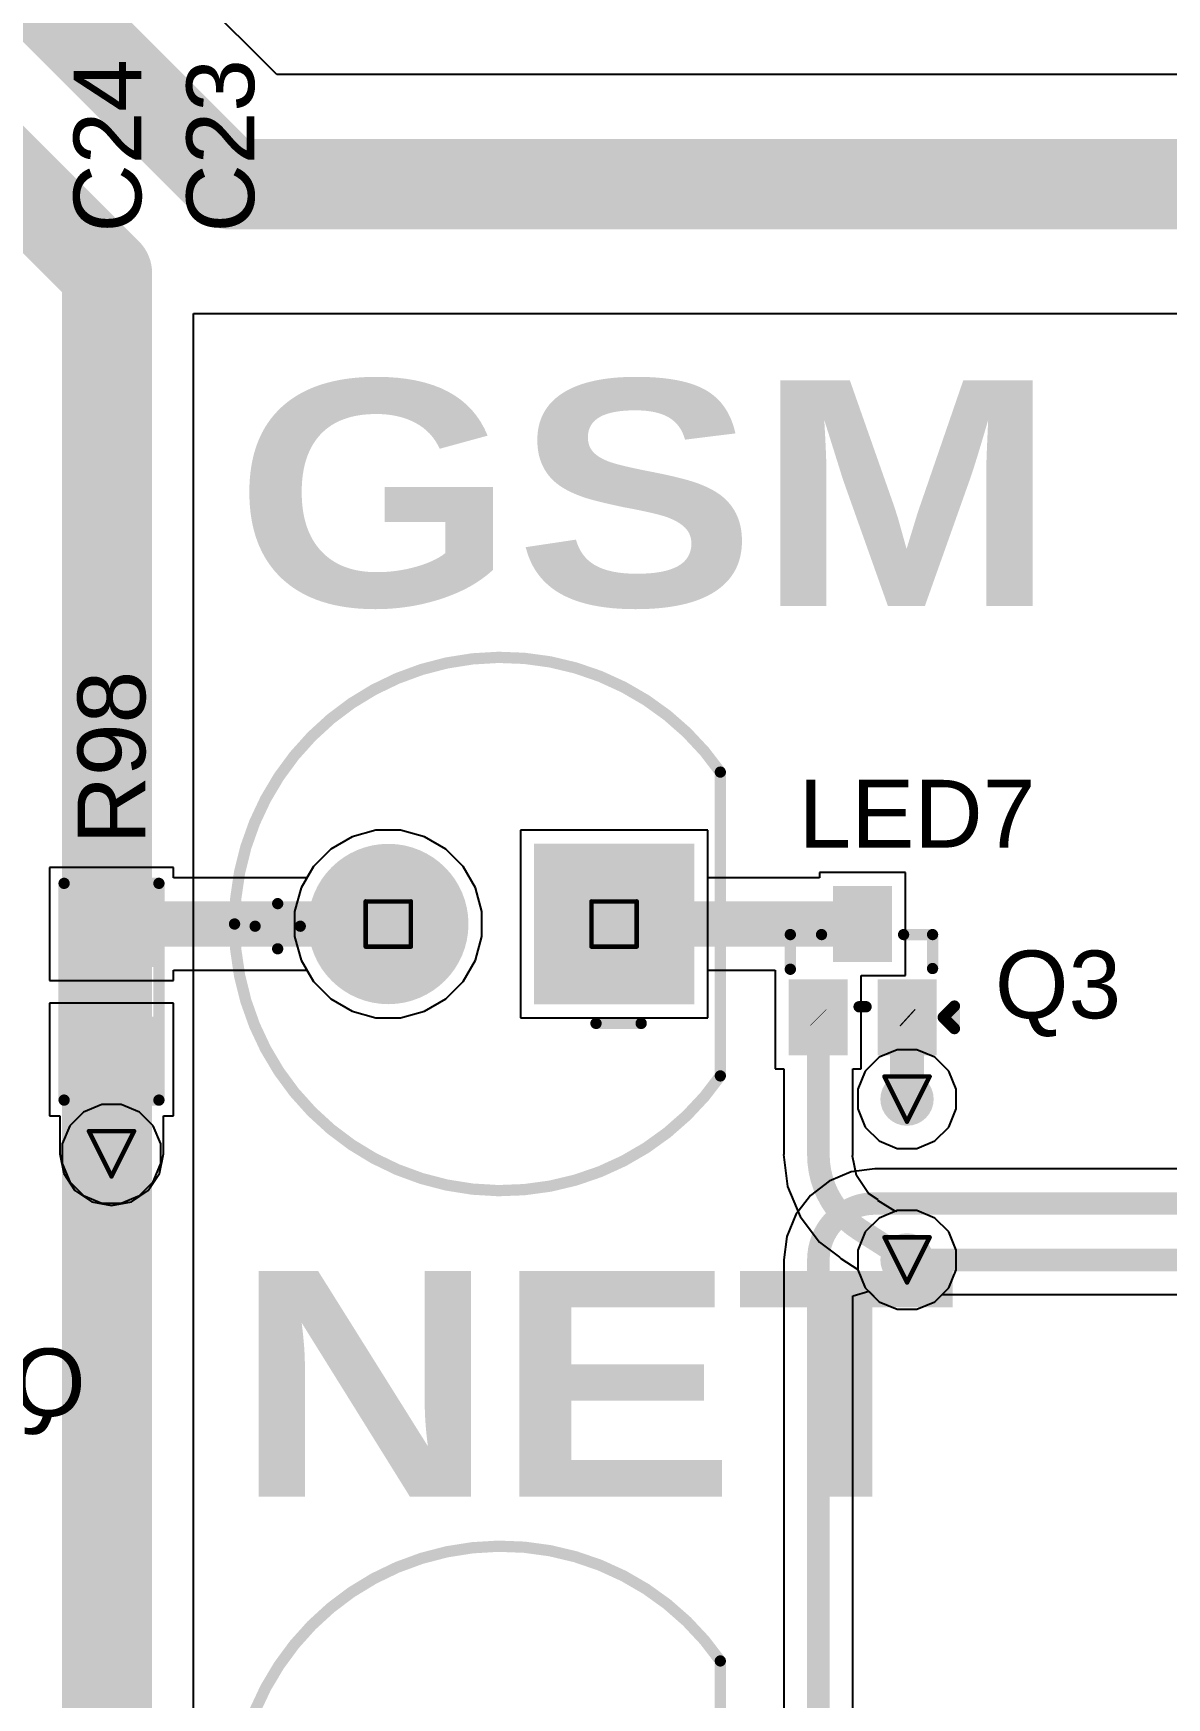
# Model space of a CAD drawing. Header units: inches. Extents: x 0 to 5359, y 0 to 5098.
# Drawn here: x 25.84 to 38.59, y 10.7 to 29.42 of the extents above; entities that cross this region are included whole.
import ezdxf

# ---------------------------------------------------------------- set-up
doc = ezdxf.new("R2010")
doc.units = ezdxf.units.IN
for name, color, linetype in [('Bottom Layer', 5, 'Continuous'), ('Bottom Overlay', 54, 'Continuous'), ('Bottom Solder', 6, 'Continuous'), ('Drill Drawing', 1, 'Continuous'), ('Layer 1', 16, 'Continuous'), ('Layer 2', 76, 'Continuous'), ('Multi-Layer', 9, 'Continuous'), ('Pad Holes', 156, 'Continuous'), ('Top Layer', 1, 'Continuous'), ('Top Overlay', 2, 'Continuous'), ('Top Paste', 8, 'Continuous'), ('Top Solder', 216, 'Continuous'), ('Via Holes', 16, 'Continuous')]:
    doc.layers.add(name, color=color, linetype=linetype)
doc.styles.add('Arial', font='', dxfattribs={"height": 0.2})
doc.styles.add('Arial Black_Bold', font='', dxfattribs={"height": 0.2})
doc.styles.get('Arial').set_extended_font_data('Arial')
doc.styles.get('Arial Black_Bold').set_extended_font_data('Arial Black', bold=True)

# ---------------------------------------------------------------- blocks, each defined once
blk = doc.blocks.new('R___0603_38')
at = {"layer": 'Top Layer'}
for points in [[(-0.381, 0.4445), (-0.381, -0.4445), (-1.143, -0.4445), (-1.143, 0.4445)], [(1.143, 0.4445), (1.143, -0.4445), (0.381, -0.4445), (0.381, 0.4445)]]:
    blk.add_hatch(color=1, dxfattribs=at).paths.add_polyline_path(points)
at = {"layer": 'Top Paste'}
for points in [[(-0.381, 0.4445), (-0.381, -0.4445), (-1.143, -0.4445), (-1.143, 0.4445)], [(1.143, 0.4445), (1.143, -0.4445), (0.381, -0.4445), (0.381, 0.4445)]]:
    blk.add_hatch(color=8, dxfattribs=at).paths.add_polyline_path(points)
at = {"layer": 'Top Solder'}
for points in [[(-0.2794, 0.5461), (-0.2794, -0.5461), (-1.2446, -0.5461), (-1.2446, 0.5461)], [(1.2446, 0.5461), (1.2446, -0.5461), (0.2794, -0.5461), (0.2794, 0.5461)]]:
    blk.add_hatch(color=216, dxfattribs=at).paths.add_polyline_path(points)
at = {"layer": 'Top Overlay'}
for points in [[(1.2192, 0.5334, 0.127, 0.127, 0), (-1.2192, 0.5334, 0.127, 0.127, 0)], [(-1.2192, -0.5334, 0.127, 0.127, 0), (-1.2192, 0.5334, 0.127, 0.127, 0)], [(1.2192, -0.5334, 0.127, 0.127, 0), (1.2192, 0.5334, 0.127, 0.127, 0)], [(1.2192, -0.5334, 0.127, 0.127, 0), (-1.2192, -0.5334, 0.127, 0.127, 0)]]:
    blk.add_lwpolyline(points, format="xyseb", dxfattribs=at)
for points in [[(-1.25095, 0.5334, 0.0635, 0.0635, 1), (-1.18745, 0.5334, 0.0635, 0.0635, 1)], [(-1.25095, 0.5334, 0.0635, 0.0635, 1), (-1.18745, 0.5334, 0.0635, 0.0635, 1)], [(1.18745, 0.5334, 0.0635, 0.0635, 1), (1.25095, 0.5334, 0.0635, 0.0635, 1)], [(1.18745, 0.5334, 0.0635, 0.0635, 1), (1.25095, 0.5334, 0.0635, 0.0635, 1)], [(-1.25095, -0.5334, 0.0635, 0.0635, 1), (-1.18745, -0.5334, 0.0635, 0.0635, 1)], [(-1.25095, -0.5334, 0.0635, 0.0635, 1), (-1.18745, -0.5334, 0.0635, 0.0635, 1)], [(1.18745, -0.5334, 0.0635, 0.0635, 1), (1.25095, -0.5334, 0.0635, 0.0635, 1)], [(1.18745, -0.5334, 0.0635, 0.0635, 1), (1.25095, -0.5334, 0.0635, 0.0635, 1)]]:
    blk.add_lwpolyline(points, format="xyseb", close=True, dxfattribs=at)
blk = doc.blocks.new('SOT_416_203')
at = {"layer": 'Top Layer'}
for points in [[(-0.23, 0.85), (0.23, 0.85), (0.23, 0.2), (-0.23, 0.2)], [(-0.73, -0.2), (-0.27, -0.2), (-0.27, -0.85), (-0.73, -0.85)], [(0.27, -0.2), (0.73, -0.2), (0.73, -0.85), (0.27, -0.85)]]:
    blk.add_hatch(color=1, dxfattribs=at).paths.add_polyline_path(points)
at = {"layer": 'Top Paste'}
for points in [[(-0.23, 0.85), (0.23, 0.85), (0.23, 0.2), (-0.23, 0.2)], [(-0.73, -0.2), (-0.27, -0.2), (-0.27, -0.85), (-0.73, -0.85)], [(0.27, -0.2), (0.73, -0.2), (0.73, -0.85), (0.27, -0.85)]]:
    blk.add_hatch(color=8, dxfattribs=at).paths.add_polyline_path(points)
at = {"layer": 'Top Solder'}
for points in [[(-0.332, 0.952), (0.332, 0.952), (0.332, 0.098), (-0.332, 0.098)], [(-0.832, -0.098), (-0.169, -0.098), (-0.169, -0.952), (-0.832, -0.952)], [(0.169, -0.098), (0.832, -0.098), (0.832, -0.952), (0.169, -0.952)]]:
    blk.add_hatch(color=216, dxfattribs=at).paths.add_polyline_path(points)
at = {"layer": 'Top Overlay'}
for points in [[(-0.813, 0.406, 0.127, 0.127, 0), (-0.461, 0.406, 0.127, 0.127, 0)], [(-0.813, 0.016, 0.127, 0.127, 0), (-0.813, 0.406, 0.127, 0.127, 0)], [(0.461, 0.406, 0.127, 0.127, 0), (0.787, 0.406, 0.127, 0.127, 0)], [(0.787, 0.024, 0.127, 0.127, 0), (0.787, 0.406, 0.127, 0.127, 0)], [(-0.039, -0.406, 0.127, 0.127, 0), (0.039, -0.406, 0.127, 0.127, 0)], [(0.907, -0.525, 0.127, 0.127, 0), (1.034, -0.398, 0.127, 0.127, 0)], [(1.034, -0.652, 0.127, 0.127, 0), (1.034, -0.398, 0.127, 0.127, 0)], [(0.907, -0.525, 0.127, 0.127, 0), (1.034, -0.652, 0.127, 0.127, 0)]]:
    blk.add_lwpolyline(points, format="xyseb", dxfattribs=at)
for points in [[(-0.845, 0.406, 0.0635, 0.0635, 1), (-0.781, 0.406, 0.0635, 0.0635, 1)], [(-0.845, 0.406, 0.0635, 0.0635, 1), (-0.781, 0.406, 0.0635, 0.0635, 1)], [(-0.493, 0.406, 0.0635, 0.0635, 1), (-0.43, 0.406, 0.0635, 0.0635, 1)], [(0.43, 0.406, 0.0635, 0.0635, 1), (0.493, 0.406, 0.0635, 0.0635, 1)], [(0.756, 0.406, 0.0635, 0.0635, 1), (0.819, 0.406, 0.0635, 0.0635, 1)], [(0.756, 0.406, 0.0635, 0.0635, 1), (0.819, 0.406, 0.0635, 0.0635, 1)], [(-0.845, 0.016, 0.0635, 0.0635, 1), (-0.781, 0.016, 0.0635, 0.0635, 1)], [(0.756, 0.024, 0.0635, 0.0635, 1), (0.819, 0.024, 0.0635, 0.0635, 1)], [(-0.071, -0.406, 0.0635, 0.0635, 1), (-0.007, -0.406, 0.0635, 0.0635, 1)], [(0.007, -0.406, 0.0635, 0.0635, 1), (0.071, -0.406, 0.0635, 0.0635, 1)], [(1.002, -0.398, 0.0635, 0.0635, 1), (1.065, -0.398, 0.0635, 0.0635, 1)], [(1.002, -0.398, 0.0635, 0.0635, 1), (1.065, -0.398, 0.0635, 0.0635, 1)], [(0.875, -0.525, 0.0635, 0.0635, 1), (0.938, -0.525, 0.0635, 0.0635, 1)], [(0.875, -0.525, 0.0635, 0.0635, 1), (0.938, -0.525, 0.0635, 0.0635, 1)], [(1.002, -0.652, 0.0635, 0.0635, 1), (1.065, -0.652, 0.0635, 0.0635, 1)], [(1.002, -0.652, 0.0635, 0.0635, 1), (1.065, -0.652, 0.0635, 0.0635, 1)]]:
    blk.add_lwpolyline(points, format="xyseb", close=True, dxfattribs=at)
blk = doc.blocks.new('TH_LED_5___Y______210')
at = {"layer": 'Bottom Layer'}
blk.add_hatch(color=5, dxfattribs=at).paths.add_polyline_path([(-2.07, 0.8), (-0.47, 0.8), (-0.47, -0.8), (-2.07, -0.8)])
h = blk.add_hatch(color=5, dxfattribs=at)
edge = h.paths.add_edge_path()
edge.add_arc((1.27, 0), 0.8, 0, 360)
at = {"layer": 'Bottom Solder'}
blk.add_hatch(color=6, dxfattribs=at).paths.add_polyline_path([(-2.172, 0.902), (-0.368, 0.902), (-0.368, -0.902), (-2.172, -0.902)])
h = blk.add_hatch(color=6, dxfattribs=at)
edge = h.paths.add_edge_path()
edge.add_arc((1.27, 0), 0.902, 0, 360)
at = {"layer": 'Layer 1'}
blk.add_hatch(color=16, dxfattribs=at).paths.add_polyline_path([(-2.07, 0.8), (-0.47, 0.8), (-0.47, -0.8), (-2.07, -0.8)])
h = blk.add_hatch(color=16, dxfattribs=at)
edge = h.paths.add_edge_path()
edge.add_arc((1.27, 0), 0.8, 0, 360)
at = {"layer": 'Layer 2'}
blk.add_hatch(color=76, dxfattribs=at).paths.add_polyline_path([(-2.07, 0.8), (-0.47, 0.8), (-0.47, -0.8), (-2.07, -0.8)])
h = blk.add_hatch(color=76, dxfattribs=at)
edge = h.paths.add_edge_path()
edge.add_arc((1.27, 0), 0.8, 0, 360)
at = {"layer": 'Multi-Layer'}
blk.add_hatch(color=9, dxfattribs=at).paths.add_polyline_path([(-2.07, 0.8), (-0.47, 0.8), (-0.47, -0.8), (-2.07, -0.8)])
h = blk.add_hatch(color=9, dxfattribs=at)
edge = h.paths.add_edge_path()
edge.add_arc((1.27, 0), 0.8, 0, 360)
at = {"layer": 'Pad Holes'}
h = blk.add_hatch(color=7, dxfattribs=at)
edge = h.paths.add_edge_path()
edge.add_arc((-1.27, 0), 0.45, 0, 360)
h = blk.add_hatch(color=7, dxfattribs=at)
edge = h.paths.add_edge_path()
edge.add_arc((1.27, 0), 0.45, 0, 360)
at = {"layer": 'Top Layer'}
blk.add_hatch(color=1, dxfattribs=at).paths.add_polyline_path([(-2.07, 0.8), (-0.47, 0.8), (-0.47, -0.8), (-2.07, -0.8)])
h = blk.add_hatch(color=1, dxfattribs=at)
edge = h.paths.add_edge_path()
edge.add_arc((1.27, 0), 0.8, 0, 360)
at = {"layer": 'Top Solder'}
blk.add_hatch(color=216, dxfattribs=at).paths.add_polyline_path([(-2.172, 0.902), (-0.368, 0.902), (-0.368, -0.902), (-2.172, -0.902)])
h = blk.add_hatch(color=216, dxfattribs=at)
edge = h.paths.add_edge_path()
edge.add_arc((1.27, 0), 0.902, 0, 360)
at = {"layer": 'Top Overlay'}
for points in [[(-2.466, 1.709, 0.127, 0.127, -0.73505), (3, 0, 0.127, 0.127, 0)], [(-2.466, 1.709, 0.127, 0.127, 0), (-2.466, -1.709, 0.127, 0.127, 0)], [(-1.067, 1.118, 0.127, 0.127, 0), (-1.575, 1.118, 0.127, 0.127, 0)], [(2.515, 0.279, 0.127, 0.127, 0), (2.515, -0.229, 0.127, 0.127, 0)], [(3, 0, 0.127, 0.127, -0.73505), (-2.466, -1.709, 0.127, 0.127, 0)], [(2.769, 0.025, 0.127, 0.127, 0), (2.261, 0.025, 0.127, 0.127, 0)]]:
    blk.add_lwpolyline(points, format="xyseb", dxfattribs=at)
for points in [[(-2.497, 1.709, 0.0635, 0.0635, 1), (-2.434, 1.709, 0.0635, 0.0635, 1)], [(-2.497, 1.709, 0.0635, 0.0635, 1), (-2.434, 1.709, 0.0635, 0.0635, 1)], [(-1.607, 1.118, 0.0635, 0.0635, 1), (-1.543, 1.118, 0.0635, 0.0635, 1)], [(-1.099, 1.118, 0.0635, 0.0635, 1), (-1.035, 1.118, 0.0635, 0.0635, 1)], [(2.483, 0.279, 0.0635, 0.0635, 1), (2.546, 0.279, 0.0635, 0.0635, 1)], [(2.229, 0.025, 0.0635, 0.0635, 1), (2.292, 0.025, 0.0635, 0.0635, 1)], [(2.737, 0.025, 0.0635, 0.0635, 1), (2.8, 0.025, 0.0635, 0.0635, 1)], [(2.968, 0, 0.0635, 0.0635, 1), (3.032, 0, 0.0635, 0.0635, 1)], [(2.968, 0, 0.0635, 0.0635, 1), (3.032, 0, 0.0635, 0.0635, 1)], [(2.483, -0.229, 0.0635, 0.0635, 1), (2.546, -0.229, 0.0635, 0.0635, 1)], [(-2.497, -1.709, 0.0635, 0.0635, 1), (-2.434, -1.709, 0.0635, 0.0635, 1)], [(-2.497, -1.709, 0.0635, 0.0635, 1), (-2.434, -1.709, 0.0635, 0.0635, 1)]]:
    blk.add_lwpolyline(points, format="xyseb", close=True, dxfattribs=at)
blk = doc.blocks.new('TH_LED_5___G_____211')
at = {"layer": 'Bottom Layer'}
blk.add_hatch(color=5, dxfattribs=at).paths.add_polyline_path([(-2.07, 0.8), (-0.47, 0.8), (-0.47, -0.8), (-2.07, -0.8)])
h = blk.add_hatch(color=5, dxfattribs=at)
edge = h.paths.add_edge_path()
edge.add_arc((1.27, 0), 0.8, 0, 360)
at = {"layer": 'Bottom Solder'}
blk.add_hatch(color=6, dxfattribs=at).paths.add_polyline_path([(-2.172, 0.902), (-0.368, 0.902), (-0.368, -0.902), (-2.172, -0.902)])
h = blk.add_hatch(color=6, dxfattribs=at)
edge = h.paths.add_edge_path()
edge.add_arc((1.27, 0), 0.902, 0, 360)
at = {"layer": 'Layer 1'}
blk.add_hatch(color=16, dxfattribs=at).paths.add_polyline_path([(-2.07, 0.8), (-0.47, 0.8), (-0.47, -0.8), (-2.07, -0.8)])
h = blk.add_hatch(color=16, dxfattribs=at)
edge = h.paths.add_edge_path()
edge.add_arc((1.27, 0), 0.8, 0, 360)
at = {"layer": 'Layer 2'}
blk.add_hatch(color=76, dxfattribs=at).paths.add_polyline_path([(-2.07, 0.8), (-0.47, 0.8), (-0.47, -0.8), (-2.07, -0.8)])
h = blk.add_hatch(color=76, dxfattribs=at)
edge = h.paths.add_edge_path()
edge.add_arc((1.27, 0), 0.8, 0, 360)
at = {"layer": 'Multi-Layer'}
blk.add_hatch(color=9, dxfattribs=at).paths.add_polyline_path([(-2.07, 0.8), (-0.47, 0.8), (-0.47, -0.8), (-2.07, -0.8)])
h = blk.add_hatch(color=9, dxfattribs=at)
edge = h.paths.add_edge_path()
edge.add_arc((1.27, 0), 0.8, 0, 360)
at = {"layer": 'Pad Holes'}
h = blk.add_hatch(color=7, dxfattribs=at)
edge = h.paths.add_edge_path()
edge.add_arc((-1.27, 0), 0.45, 0, 360)
h = blk.add_hatch(color=7, dxfattribs=at)
edge = h.paths.add_edge_path()
edge.add_arc((1.27, 0), 0.45, 0, 360)
at = {"layer": 'Top Layer'}
blk.add_hatch(color=1, dxfattribs=at).paths.add_polyline_path([(-2.07, 0.8), (-0.47, 0.8), (-0.47, -0.8), (-2.07, -0.8)])
h = blk.add_hatch(color=1, dxfattribs=at)
edge = h.paths.add_edge_path()
edge.add_arc((1.27, 0), 0.8, 0, 360)
at = {"layer": 'Top Solder'}
blk.add_hatch(color=216, dxfattribs=at).paths.add_polyline_path([(-2.172, 0.902), (-0.368, 0.902), (-0.368, -0.902), (-2.172, -0.902)])
h = blk.add_hatch(color=216, dxfattribs=at)
edge = h.paths.add_edge_path()
edge.add_arc((1.27, 0), 0.902, 0, 360)
at = {"layer": 'Top Overlay'}
for points in [[(-2.466, 1.709, 0.127, 0.127, -0.73505), (3, 0, 0.127, 0.127, 0)], [(-2.466, 1.709, 0.127, 0.127, 0), (-2.466, -1.709, 0.127, 0.127, 0)], [(-1.067, 1.118, 0.127, 0.127, 0), (-1.575, 1.118, 0.127, 0.127, 0)], [(2.515, 0.279, 0.127, 0.127, 0), (2.515, -0.229, 0.127, 0.127, 0)], [(3, 0, 0.127, 0.127, -0.73505), (-2.466, -1.709, 0.127, 0.127, 0)], [(2.769, 0.025, 0.127, 0.127, 0), (2.261, 0.025, 0.127, 0.127, 0)]]:
    blk.add_lwpolyline(points, format="xyseb", dxfattribs=at)
for points in [[(-2.497, 1.709, 0.0635, 0.0635, 1), (-2.434, 1.709, 0.0635, 0.0635, 1)], [(-2.497, 1.709, 0.0635, 0.0635, 1), (-2.434, 1.709, 0.0635, 0.0635, 1)], [(-1.607, 1.118, 0.0635, 0.0635, 1), (-1.543, 1.118, 0.0635, 0.0635, 1)], [(-1.099, 1.118, 0.0635, 0.0635, 1), (-1.035, 1.118, 0.0635, 0.0635, 1)], [(2.483, 0.279, 0.0635, 0.0635, 1), (2.546, 0.279, 0.0635, 0.0635, 1)], [(2.229, 0.025, 0.0635, 0.0635, 1), (2.292, 0.025, 0.0635, 0.0635, 1)], [(2.737, 0.025, 0.0635, 0.0635, 1), (2.8, 0.025, 0.0635, 0.0635, 1)], [(2.968, 0, 0.0635, 0.0635, 1), (3.032, 0, 0.0635, 0.0635, 1)], [(2.968, 0, 0.0635, 0.0635, 1), (3.032, 0, 0.0635, 0.0635, 1)], [(2.483, -0.229, 0.0635, 0.0635, 1), (2.546, -0.229, 0.0635, 0.0635, 1)], [(-2.497, -1.709, 0.0635, 0.0635, 1), (-2.434, -1.709, 0.0635, 0.0635, 1)], [(-2.497, -1.709, 0.0635, 0.0635, 1), (-2.434, -1.709, 0.0635, 0.0635, 1)]]:
    blk.add_lwpolyline(points, format="xyseb", close=True, dxfattribs=at)

msp = doc.modelspace()

# ---------------------------------------------------------------- hatches: boundary and pattern name
at = {"layer": 'Bottom Layer'}
h = msp.add_hatch(color=5, dxfattribs=at)
edge = h.paths.add_edge_path()
edge.add_arc((35.666, 17.43), 0.3, 0, 360)
h = msp.add_hatch(color=5, dxfattribs=at)
edge = h.paths.add_edge_path()
edge.add_arc((26.716, 16.815), 0.3, 0, 360)
h = msp.add_hatch(color=5, dxfattribs=at)
edge = h.paths.add_edge_path()
edge.add_arc((35.666, 15.621), 0.3, 0, 360)
at = {"layer": 'Layer 1'}
h = msp.add_hatch(color=16, dxfattribs=at)
edge = h.paths.add_edge_path()
edge.add_arc((35.666, 17.43), 0.3, 0, 360)
h = msp.add_hatch(color=16, dxfattribs=at)
edge = h.paths.add_edge_path()
edge.add_arc((26.716, 16.815), 0.3, 0, 360)
h = msp.add_hatch(color=16, dxfattribs=at)
edge = h.paths.add_edge_path()
edge.add_arc((35.666, 15.621), 0.3, 0, 360)
at = {"layer": 'Layer 2'}
h = msp.add_hatch(color=76, dxfattribs=at)
edge = h.paths.add_edge_path()
edge.add_arc((35.666, 17.43), 0.3, 0, 360)
h = msp.add_hatch(color=76, dxfattribs=at)
edge = h.paths.add_edge_path()
edge.add_arc((26.716, 16.815), 0.3, 0, 360)
h = msp.add_hatch(color=76, dxfattribs=at)
edge = h.paths.add_edge_path()
edge.add_arc((35.666, 15.621), 0.3, 0, 360)
at = {"layer": 'Top Layer'}
h = msp.add_hatch(color=1, dxfattribs=at)
edge = h.paths.add_edge_path()
edge.add_arc((35.666, 17.43), 0.3, 0, 360)
h = msp.add_hatch(color=1, dxfattribs=at)
edge = h.paths.add_edge_path()
edge.add_arc((26.716, 16.815), 0.3, 0, 360)
h = msp.add_hatch(color=1, dxfattribs=at)
edge = h.paths.add_edge_path()
edge.add_arc((35.666, 15.621), 0.3, 0, 360)
at = {"layer": 'Via Holes'}
h = msp.add_hatch(color=7, dxfattribs=at)
edge = h.paths.add_edge_path()
edge.add_arc((35.666, 17.43), 0.15, 0, 360)
h = msp.add_hatch(color=7, dxfattribs=at)
edge = h.paths.add_edge_path()
edge.add_arc((26.716, 16.815), 0.15, 0, 360)
h = msp.add_hatch(color=7, dxfattribs=at)
edge = h.paths.add_edge_path()
edge.add_arc((35.666, 15.621), 0.15, 0, 360)

# ---------------------------------------------------------------- linework, layer by layer
at = {"layer": 'Bottom Layer'}
for p, q in [((29.691, 20.454), (29.423, 20.382)), ((29.969, 20.454), (29.691, 20.454)), ((30.237, 20.382), (29.969, 20.454)), ((33.424, 20.454), (31.316, 20.454)), ((31.316, 20.454), (31.316, 18.346)), ((33.424, 18.346), (33.424, 20.454)), ((29.183, 20.243), (28.987, 20.047)), ((29.423, 20.382), (29.183, 20.243)), ((30.477, 20.243), (30.237, 20.382)), ((30.673, 20.047), (30.477, 20.243)), ((28.987, 20.047), (28.848, 19.807)), ((30.812, 19.807), (30.673, 20.047)), ((28.848, 19.807), (28.776, 19.539)), ((30.884, 19.539), (30.812, 19.807)), ((28.776, 19.539), (28.776, 19.261)), ((30.884, 19.261), (30.884, 19.539)), ((28.776, 19.261), (28.848, 18.993)), ((30.812, 18.993), (30.884, 19.261)), ((28.848, 18.993), (28.987, 18.753)), ((30.673, 18.753), (30.812, 18.993)), ((28.987, 18.753), (29.183, 18.557)), ((30.477, 18.557), (30.673, 18.753)), ((29.183, 18.557), (29.423, 18.418)), ((30.237, 18.418), (30.477, 18.557)), ((29.423, 18.418), (29.691, 18.346)), ((29.969, 18.346), (30.237, 18.418)), ((29.691, 18.346), (29.969, 18.346)), ((31.316, 18.346), (33.424, 18.346)), ((26.402, 17.284), (26.246, 17.129)), ((26.606, 17.369), (26.402, 17.284)), ((26.826, 17.369), (26.606, 17.369)), ((27.03, 17.284), (26.826, 17.369)), ((27.186, 17.129), (27.03, 17.284)), ((26.246, 17.129), (26.162, 16.925)), ((27.27, 16.925), (27.186, 17.129)), ((26.162, 16.925), (26.162, 16.705)), ((27.27, 16.705), (27.27, 16.925)), ((26.162, 16.705), (26.246, 16.501)), ((27.186, 16.501), (27.27, 16.705)), ((26.246, 16.501), (26.402, 16.345)), ((27.03, 16.345), (27.186, 16.501)), ((34.791, 16.508), (34.579, 16.346)), ((35.038, 16.611), (34.791, 16.508)), ((35.304, 16.646), (35.038, 16.611)), ((35.304, 16.644), (35.304, 16.646)), ((41.783, 16.644), (35.304, 16.644)), ((26.402, 16.345), (26.606, 16.261)), ((26.826, 16.261), (27.03, 16.345)), ((34.579, 16.346), (34.416, 16.133)), ((26.606, 16.261), (26.826, 16.261)), ((34.416, 16.133), (34.314, 15.886)), ((34.314, 15.886), (34.279, 15.621)), ((34.279, 15.621), (34.28, 15.621)), ((34.28, 15.621), (34.28, 6.755)), ((35.057, 15.215), (35.059, 15.216)), ((35.057, 6.755), (35.057, 15.215)), ((35.059, 15.216), (35.235, 15.269)), ((35.235, 15.269), (35.353, 15.151)), ((35.98, 15.151), (36.061, 15.233)), ((36.061, 15.233), (41.983, 15.233)), ((35.353, 15.151), (35.556, 15.067)), ((35.556, 15.067), (35.777, 15.067)), ((35.777, 15.067), (35.98, 15.151))]:
    msp.add_line(p, q, dxfattribs=at)
for points in [[(34.669, 15.621, 0.254, 0.254, -0.414214), (35.304, 16.256, 0.254, 0.254, 0)], [(35.304, 16.256, 0.254, 0.254, 0), (41.783, 16.256, 0.254, 0.254, 0)], [(34.669, 6.36, 0.254, 0.254, 0), (34.669, 15.621, 0.254, 0.254, 0)], [(35.666, 15.621, 0.254, 0.254, 0), (41.983, 15.621, 0.254, 0.254, 0)]]:
    msp.add_lwpolyline(points, format="xyseb", dxfattribs=at)
for points in [[(35.24, 16.256, 0.127, 0.127, 1), (35.367, 16.256, 0.127, 0.127, 1)], [(35.24, 16.256, 0.127, 0.127, 1), (35.367, 16.256, 0.127, 0.127, 1)], [(34.605, 15.621, 0.127, 0.127, 1), (34.732, 15.621, 0.127, 0.127, 1)], [(34.605, 15.621, 0.127, 0.127, 1), (34.732, 15.621, 0.127, 0.127, 1)], [(35.603, 15.621, 0.127, 0.127, 1), (35.73, 15.621, 0.127, 0.127, 1)]]:
    msp.add_lwpolyline(points, format="xyseb", close=True, dxfattribs=at)
at = {"layer": 'Drill Drawing'}
for points in [[(29.576, 19.654, 0.0508, 0.0508, 0), (30.084, 19.654, 0.0508, 0.0508, 0)], [(29.576, 19.146, 0.0508, 0.0508, 0), (29.576, 19.654, 0.0508, 0.0508, 0)], [(30.084, 19.146, 0.0508, 0.0508, 0), (30.084, 19.654, 0.0508, 0.0508, 0)], [(32.116, 19.654, 0.0508, 0.0508, 0), (32.624, 19.654, 0.0508, 0.0508, 0)], [(32.116, 19.146, 0.0508, 0.0508, 0), (32.116, 19.654, 0.0508, 0.0508, 0)], [(32.624, 19.146, 0.0508, 0.0508, 0), (32.624, 19.654, 0.0508, 0.0508, 0)], [(29.576, 19.146, 0.0508, 0.0508, 0), (30.084, 19.146, 0.0508, 0.0508, 0)], [(32.116, 19.146, 0.0508, 0.0508, 0), (32.624, 19.146, 0.0508, 0.0508, 0)], [(35.412, 17.684, 0.0508, 0.0508, 0), (35.92, 17.684, 0.0508, 0.0508, 0)], [(35.412, 17.684, 0.0508, 0.0508, 0), (35.666, 17.176, 0.0508, 0.0508, 0)], [(35.666, 17.176, 0.0508, 0.0508, 0), (35.92, 17.684, 0.0508, 0.0508, 0)], [(26.462, 17.069, 0.0508, 0.0508, 0), (26.97, 17.069, 0.0508, 0.0508, 0)], [(26.462, 17.069, 0.0508, 0.0508, 0), (26.716, 16.561, 0.0508, 0.0508, 0)], [(26.716, 16.561, 0.0508, 0.0508, 0), (26.97, 17.069, 0.0508, 0.0508, 0)], [(35.412, 15.875, 0.0508, 0.0508, 0), (35.92, 15.875, 0.0508, 0.0508, 0)], [(35.412, 15.875, 0.0508, 0.0508, 0), (35.666, 15.367, 0.0508, 0.0508, 0)], [(35.666, 15.367, 0.0508, 0.0508, 0), (35.92, 15.875, 0.0508, 0.0508, 0)]]:
    msp.add_lwpolyline(points, format="xyseb", dxfattribs=at)
for points in [[(29.563, 19.654, 0.0254, 0.0254, 1), (29.589, 19.654, 0.0254, 0.0254, 1)], [(29.563, 19.654, 0.0254, 0.0254, 1), (29.589, 19.654, 0.0254, 0.0254, 1)], [(30.071, 19.654, 0.0254, 0.0254, 1), (30.097, 19.654, 0.0254, 0.0254, 1)], [(30.071, 19.654, 0.0254, 0.0254, 1), (30.097, 19.654, 0.0254, 0.0254, 1)], [(32.103, 19.654, 0.0254, 0.0254, 1), (32.129, 19.654, 0.0254, 0.0254, 1)], [(32.103, 19.654, 0.0254, 0.0254, 1), (32.129, 19.654, 0.0254, 0.0254, 1)], [(32.611, 19.654, 0.0254, 0.0254, 1), (32.637, 19.654, 0.0254, 0.0254, 1)], [(32.611, 19.654, 0.0254, 0.0254, 1), (32.637, 19.654, 0.0254, 0.0254, 1)], [(29.563, 19.146, 0.0254, 0.0254, 1), (29.589, 19.146, 0.0254, 0.0254, 1)], [(29.563, 19.146, 0.0254, 0.0254, 1), (29.589, 19.146, 0.0254, 0.0254, 1)], [(30.071, 19.146, 0.0254, 0.0254, 1), (30.097, 19.146, 0.0254, 0.0254, 1)], [(30.071, 19.146, 0.0254, 0.0254, 1), (30.097, 19.146, 0.0254, 0.0254, 1)], [(32.103, 19.146, 0.0254, 0.0254, 1), (32.129, 19.146, 0.0254, 0.0254, 1)], [(32.103, 19.146, 0.0254, 0.0254, 1), (32.129, 19.146, 0.0254, 0.0254, 1)], [(32.611, 19.146, 0.0254, 0.0254, 1), (32.637, 19.146, 0.0254, 0.0254, 1)], [(32.611, 19.146, 0.0254, 0.0254, 1), (32.637, 19.146, 0.0254, 0.0254, 1)], [(35.4, 17.684, 0.0254, 0.0254, 1), (35.425, 17.684, 0.0254, 0.0254, 1)], [(35.4, 17.684, 0.0254, 0.0254, 1), (35.425, 17.684, 0.0254, 0.0254, 1)], [(35.908, 17.684, 0.0254, 0.0254, 1), (35.933, 17.684, 0.0254, 0.0254, 1)], [(35.908, 17.684, 0.0254, 0.0254, 1), (35.933, 17.684, 0.0254, 0.0254, 1)], [(26.449, 17.069, 0.0254, 0.0254, 1), (26.475, 17.069, 0.0254, 0.0254, 1)], [(26.449, 17.069, 0.0254, 0.0254, 1), (26.475, 17.069, 0.0254, 0.0254, 1)], [(26.957, 17.069, 0.0254, 0.0254, 1), (26.983, 17.069, 0.0254, 0.0254, 1)], [(26.957, 17.069, 0.0254, 0.0254, 1), (26.983, 17.069, 0.0254, 0.0254, 1)], [(35.654, 17.176, 0.0254, 0.0254, 1), (35.679, 17.176, 0.0254, 0.0254, 1)], [(35.654, 17.176, 0.0254, 0.0254, 1), (35.679, 17.176, 0.0254, 0.0254, 1)], [(26.703, 16.561, 0.0254, 0.0254, 1), (26.729, 16.561, 0.0254, 0.0254, 1)], [(26.703, 16.561, 0.0254, 0.0254, 1), (26.729, 16.561, 0.0254, 0.0254, 1)], [(35.4, 15.875, 0.0254, 0.0254, 1), (35.425, 15.875, 0.0254, 0.0254, 1)], [(35.4, 15.875, 0.0254, 0.0254, 1), (35.425, 15.875, 0.0254, 0.0254, 1)], [(35.908, 15.875, 0.0254, 0.0254, 1), (35.933, 15.875, 0.0254, 0.0254, 1)], [(35.908, 15.875, 0.0254, 0.0254, 1), (35.933, 15.875, 0.0254, 0.0254, 1)], [(35.654, 15.367, 0.0254, 0.0254, 1), (35.679, 15.367, 0.0254, 0.0254, 1)], [(35.654, 15.367, 0.0254, 0.0254, 1), (35.679, 15.367, 0.0254, 0.0254, 1)]]:
    msp.add_lwpolyline(points, format="xyseb", close=True, dxfattribs=at)
at = {"layer": 'Layer 1'}
for p, q in [((29.691, 20.454), (29.423, 20.382)), ((29.969, 20.454), (29.691, 20.454)), ((30.237, 20.382), (29.969, 20.454)), ((33.424, 20.454), (31.316, 20.454)), ((31.316, 20.454), (31.316, 18.346)), ((33.424, 18.346), (33.424, 20.454)), ((29.183, 20.243), (28.987, 20.047)), ((29.423, 20.382), (29.183, 20.243)), ((30.477, 20.243), (30.237, 20.382)), ((30.673, 20.047), (30.477, 20.243)), ((28.987, 20.047), (28.848, 19.807)), ((30.812, 19.807), (30.673, 20.047)), ((28.848, 19.807), (28.776, 19.539)), ((30.884, 19.539), (30.812, 19.807)), ((28.776, 19.539), (28.776, 19.261)), ((30.884, 19.261), (30.884, 19.539)), ((28.776, 19.261), (28.848, 18.993)), ((30.812, 18.993), (30.884, 19.261)), ((28.848, 18.993), (28.987, 18.753)), ((30.673, 18.753), (30.812, 18.993)), ((28.987, 18.753), (29.183, 18.557)), ((30.477, 18.557), (30.673, 18.753)), ((29.183, 18.557), (29.423, 18.418)), ((30.237, 18.418), (30.477, 18.557)), ((29.423, 18.418), (29.691, 18.346)), ((29.969, 18.346), (30.237, 18.418)), ((29.691, 18.346), (29.969, 18.346)), ((31.316, 18.346), (33.424, 18.346)), ((26.402, 17.284), (26.246, 17.129)), ((26.606, 17.369), (26.402, 17.284)), ((26.826, 17.369), (26.606, 17.369)), ((27.03, 17.284), (26.826, 17.369)), ((27.186, 17.129), (27.03, 17.284)), ((26.246, 17.129), (26.162, 16.925)), ((27.27, 16.925), (27.186, 17.129)), ((26.162, 16.925), (26.162, 16.705)), ((27.27, 16.705), (27.27, 16.925)), ((26.162, 16.705), (26.246, 16.501)), ((27.186, 16.501), (27.27, 16.705)), ((26.246, 16.501), (26.402, 16.345)), ((27.03, 16.345), (27.186, 16.501)), ((26.402, 16.345), (26.606, 16.261)), ((26.826, 16.261), (27.03, 16.345)), ((26.606, 16.261), (26.826, 16.261)), ((35.556, 16.175), (35.353, 16.091)), ((35.777, 16.175), (35.556, 16.175)), ((35.98, 16.091), (35.777, 16.175)), ((35.197, 15.935), (35.112, 15.731)), ((35.353, 16.091), (35.197, 15.935)), ((36.136, 15.935), (35.98, 16.091)), ((36.22, 15.731), (36.136, 15.935)), ((35.112, 15.731), (35.112, 15.511)), ((36.22, 15.511), (36.22, 15.731)), ((35.112, 15.511), (35.197, 15.307)), ((36.136, 15.307), (36.22, 15.511)), ((35.197, 15.307), (35.353, 15.151)), ((35.98, 15.151), (36.136, 15.307)), ((35.353, 15.151), (35.556, 15.067)), ((35.556, 15.067), (35.777, 15.067)), ((35.777, 15.067), (35.98, 15.151))]:
    msp.add_line(p, q, dxfattribs=at)
at = {"layer": 'Layer 2'}
for p, q in [((28.575, 28.956), (22.633, 34.898)), ((44.044, 28.956), (28.575, 28.956)), ((27.639, 6.58), (27.639, 26.27)), ((27.639, 26.27), (88.628, 26.27)), ((29.691, 20.454), (29.423, 20.382)), ((29.969, 20.454), (29.691, 20.454)), ((30.237, 20.382), (29.969, 20.454)), ((33.424, 20.454), (31.316, 20.454)), ((31.316, 20.454), (31.316, 18.346)), ((33.424, 18.346), (33.424, 20.454)), ((29.183, 20.243), (28.987, 20.047)), ((29.423, 20.382), (29.183, 20.243)), ((30.477, 20.243), (30.237, 20.382)), ((30.673, 20.047), (30.477, 20.243)), ((28.987, 20.047), (28.848, 19.807)), ((30.812, 19.807), (30.673, 20.047)), ((28.848, 19.807), (28.776, 19.539)), ((30.884, 19.539), (30.812, 19.807)), ((28.776, 19.539), (28.776, 19.261)), ((30.884, 19.261), (30.884, 19.539)), ((28.776, 19.261), (28.848, 18.993)), ((30.812, 18.993), (30.884, 19.261)), ((28.848, 18.993), (28.987, 18.753)), ((30.673, 18.753), (30.812, 18.993)), ((28.987, 18.753), (29.183, 18.557)), ((30.477, 18.557), (30.673, 18.753)), ((29.183, 18.557), (29.423, 18.418)), ((30.237, 18.418), (30.477, 18.557)), ((29.423, 18.418), (29.691, 18.346)), ((29.969, 18.346), (30.237, 18.418)), ((29.691, 18.346), (29.969, 18.346)), ((31.316, 18.346), (33.424, 18.346)), ((35.556, 17.984), (35.353, 17.9)), ((35.777, 17.984), (35.556, 17.984)), ((35.98, 17.9), (35.777, 17.984)), ((35.353, 17.9), (35.197, 17.744)), ((36.136, 17.744), (35.98, 17.9)), ((35.197, 17.744), (35.112, 17.54)), ((36.22, 17.54), (36.136, 17.744)), ((35.112, 17.54), (35.112, 17.32)), ((36.22, 17.32), (36.22, 17.54)), ((35.112, 17.32), (35.197, 17.116)), ((36.136, 17.116), (36.22, 17.32)), ((35.197, 17.116), (35.353, 16.96)), ((35.98, 16.96), (36.136, 17.116)), ((35.353, 16.96), (35.556, 16.876)), ((35.556, 16.876), (35.777, 16.876)), ((35.777, 16.876), (35.98, 16.96)), ((35.556, 16.175), (35.353, 16.091)), ((35.777, 16.175), (35.556, 16.175)), ((35.98, 16.091), (35.777, 16.175)), ((35.197, 15.935), (35.112, 15.731)), ((35.353, 16.091), (35.197, 15.935)), ((36.136, 15.935), (35.98, 16.091)), ((36.22, 15.731), (36.136, 15.935)), ((35.112, 15.731), (35.112, 15.511)), ((36.22, 15.511), (36.22, 15.731)), ((35.112, 15.511), (35.197, 15.307)), ((36.136, 15.307), (36.22, 15.511)), ((35.197, 15.307), (35.353, 15.151)), ((35.98, 15.151), (36.136, 15.307)), ((35.353, 15.151), (35.556, 15.067)), ((35.556, 15.067), (35.777, 15.067)), ((35.777, 15.067), (35.98, 15.151))]:
    msp.add_line(p, q, dxfattribs=at)
for points in [[(21.458, 34.306, 1.016, 1.016, 0), (28.041, 27.723, 1.016, 1.016, 0)], [(19.6, 33.786, 1.016, 1.016, 0), (26.665, 26.721, 1.016, 1.016, 0)], [(28.041, 27.723, 1.016, 1.016, 0), (41.529, 27.723, 1.016, 1.016, 0)], [(26.665, 16.815, 1.016, 1.016, 0), (26.665, 26.721, 1.016, 1.016, 0)], [(26.665, 6.815, 1.016, 1.016, 0), (26.665, 16.815, 1.016, 1.016, 0)]]:
    msp.add_lwpolyline(points, format="xyseb", dxfattribs=at)
for points in [[(27.787, 27.723, 0.508, 0.508, 1), (28.295, 27.723, 0.508, 0.508, 1)], [(27.787, 27.723, 0.508, 0.508, 1), (28.295, 27.723, 0.508, 0.508, 1)], [(26.411, 26.721, 0.508, 0.508, 1), (26.919, 26.721, 0.508, 0.508, 1)], [(26.411, 26.721, 0.508, 0.508, 1), (26.919, 26.721, 0.508, 0.508, 1)], [(26.411, 16.815, 0.508, 0.508, 1), (26.919, 16.815, 0.508, 0.508, 1)], [(26.411, 16.815, 0.508, 0.508, 1), (26.919, 16.815, 0.508, 0.508, 1)]]:
    msp.add_lwpolyline(points, format="xyseb", close=True, dxfattribs=at)
at = {"layer": 'Top Layer'}
for p, q in [((29.691, 20.454), (29.423, 20.382)), ((29.969, 20.454), (29.691, 20.454)), ((30.237, 20.382), (29.969, 20.454)), ((33.424, 20.454), (31.316, 20.454)), ((31.316, 20.454), (31.316, 18.346)), ((33.424, 19.918), (33.424, 20.454)), ((29.183, 20.243), (28.987, 20.047)), ((29.423, 20.382), (29.183, 20.243)), ((30.477, 20.243), (30.237, 20.382)), ((30.673, 20.047), (30.477, 20.243)), ((28.987, 20.047), (28.912, 19.918)), ((30.812, 19.807), (30.673, 20.047)), ((27.414, 20.035), (26.017, 20.035)), ((26.017, 20.035), (26.017, 18.765)), ((27.414, 19.918), (27.414, 20.035)), ((28.912, 19.918), (27.414, 19.918)), ((34.682, 19.918), (33.424, 19.918)), ((35.65, 19.979), (34.682, 19.979)), ((34.682, 19.979), (34.682, 19.918)), ((35.65, 18.821), (35.65, 19.979)), ((30.884, 19.539), (30.812, 19.807)), ((30.884, 19.261), (30.884, 19.539)), ((30.812, 18.993), (30.884, 19.261)), ((30.673, 18.753), (30.812, 18.993)), ((26.017, 18.765), (27.414, 18.765)), ((27.414, 18.765), (27.414, 18.882)), ((27.414, 18.882), (28.912, 18.882)), ((28.912, 18.882), (28.987, 18.753)), ((28.987, 18.753), (29.183, 18.557)), ((30.477, 18.557), (30.673, 18.753)), ((33.424, 18.346), (33.424, 18.882)), ((33.424, 18.882), (34.182, 18.882)), ((34.182, 18.882), (34.182, 17.771)), ((35.15, 17.771), (35.15, 18.821)), ((35.15, 18.821), (35.65, 18.821)), ((29.183, 18.557), (29.423, 18.418)), ((30.237, 18.418), (30.477, 18.557)), ((27.414, 18.511), (26.017, 18.511)), ((26.017, 18.511), (26.017, 17.241)), ((27.414, 17.241), (27.414, 18.511)), ((29.423, 18.418), (29.691, 18.346)), ((29.969, 18.346), (30.237, 18.418)), ((29.691, 18.346), (29.969, 18.346)), ((31.316, 18.346), (33.424, 18.346)), ((34.182, 17.771), (34.28, 17.771)), ((34.28, 17.771), (34.28, 16.805)), ((35.057, 16.805), (35.057, 17.771)), ((35.057, 17.771), (35.15, 17.771)), ((26.017, 17.241), (26.133, 17.241)), ((26.133, 17.241), (26.133, 16.815)), ((27.299, 16.815), (27.299, 17.241)), ((27.299, 17.241), (27.414, 17.241)), ((26.133, 16.815), (26.178, 16.592)), ((27.254, 16.592), (27.299, 16.815)), ((34.28, 16.805), (34.276, 16.805)), ((34.276, 16.805), (34.323, 16.445)), ((35.054, 16.788), (35.057, 16.805)), ((35.097, 16.569), (35.054, 16.788)), ((26.178, 16.592), (26.304, 16.403)), ((27.128, 16.403), (27.254, 16.592)), ((35.231, 16.369), (35.097, 16.569)), ((26.304, 16.403), (26.493, 16.276)), ((26.939, 16.276), (27.128, 16.403)), ((34.323, 16.445), (34.462, 16.11)), ((35.341, 16.296), (35.231, 16.369)), ((35.338, 16.291), (35.341, 16.296)), ((35.535, 16.166), (35.338, 16.291)), ((26.493, 16.276), (26.716, 16.232)), ((26.716, 16.232), (26.939, 16.276)), ((34.462, 16.11), (34.683, 15.822)), ((35.556, 16.175), (35.535, 16.166)), ((35.777, 16.175), (35.556, 16.175)), ((35.98, 16.091), (35.777, 16.175)), ((36.136, 15.935), (35.98, 16.091)), ((36.22, 15.731), (36.136, 15.935)), ((34.683, 15.822), (34.905, 15.651)), ((36.22, 15.511), (36.22, 15.731)), ((34.905, 15.651), (34.92, 15.637)), ((34.92, 15.637), (35.112, 15.514)), ((35.112, 15.514), (35.112, 15.511)), ((35.112, 15.511), (35.197, 15.307)), ((36.136, 15.307), (36.22, 15.511)), ((35.197, 15.307), (35.353, 15.151)), ((35.98, 15.151), (36.136, 15.307)), ((35.353, 15.151), (35.556, 15.067)), ((35.556, 15.067), (35.777, 15.067)), ((35.777, 15.067), (35.98, 15.151))]:
    msp.add_line(p, q, dxfattribs=at)
for points in [[(26.716, 19.4, 0.508, 0.508, 0), (29.83, 19.4, 0.508, 0.508, 0)], [(32.37, 19.4, 0.508, 0.508, 0), (35.115, 19.4, 0.508, 0.508, 0)], [(34.666, 18.35, 0.254, 0.254, 0), (34.669, 18.347, 0.254, 0.254, 0)], [(34.669, 16.805, 0.254, 0.254, 0), (34.669, 18.347, 0.254, 0.254, 0)], [(35.666, 18.329, 0.381, 0.381, 0), (35.677, 18.34, 0.381, 0.381, 0)], [(35.666, 17.43, 0.381, 0.381, 0), (35.666, 18.329, 0.381, 0.381, 0)], [(35.666, 18.35, 0.254, 0.254, 0), (35.677, 18.34, 0.254, 0.254, 0)], [(26.716, 16.815, 0.635, 0.635, 0), (26.716, 17.876, 0.635, 0.635, 0)], [(35.129, 15.964, 0.254, 0.254, -0.256002), (34.669, 16.805, 0.254, 0.254, 0)], [(35.129, 15.964, 0.254, 0.254, 0), (35.666, 15.621, 0.254, 0.254, 0)]]:
    msp.add_lwpolyline(points, format="xyseb", dxfattribs=at)
for points in [[(26.589, 19.4, 0.254, 0.254, 1), (26.843, 19.4, 0.254, 0.254, 1)], [(29.703, 19.4, 0.254, 0.254, 1), (29.957, 19.4, 0.254, 0.254, 1)], [(32.243, 19.4, 0.254, 0.254, 1), (32.497, 19.4, 0.254, 0.254, 1)], [(34.988, 19.4, 0.254, 0.254, 1), (35.242, 19.4, 0.254, 0.254, 1)], [(34.603, 18.35, 0.127, 0.127, 1), (34.73, 18.35, 0.127, 0.127, 1)], [(34.605, 18.347, 0.127, 0.127, 1), (34.732, 18.347, 0.127, 0.127, 1)], [(34.605, 18.347, 0.127, 0.127, 1), (34.732, 18.347, 0.127, 0.127, 1)], [(35.571, 18.329, 0.191, 0.191, 1), (35.762, 18.329, 0.191, 0.191, 1)], [(35.571, 18.329, 0.191, 0.191, 1), (35.762, 18.329, 0.191, 0.191, 1)], [(35.581, 18.34, 0.191, 0.191, 1), (35.772, 18.34, 0.191, 0.191, 1)], [(35.603, 18.35, 0.127, 0.127, 1), (35.73, 18.35, 0.127, 0.127, 1)], [(35.613, 18.34, 0.127, 0.127, 1), (35.74, 18.34, 0.127, 0.127, 1)], [(26.557, 17.876, 0.318, 0.318, 1), (26.875, 17.876, 0.318, 0.318, 1)], [(35.571, 17.43, 0.191, 0.191, 1), (35.762, 17.43, 0.191, 0.191, 1)], [(26.557, 16.815, 0.318, 0.318, 1), (26.875, 16.815, 0.318, 0.318, 1)], [(34.605, 16.805, 0.127, 0.127, 1), (34.732, 16.805, 0.127, 0.127, 1)], [(34.605, 16.805, 0.127, 0.127, 1), (34.732, 16.805, 0.127, 0.127, 1)], [(35.066, 15.964, 0.127, 0.127, 1), (35.193, 15.964, 0.127, 0.127, 1)], [(35.066, 15.964, 0.127, 0.127, 1), (35.193, 15.964, 0.127, 0.127, 1)], [(35.603, 15.621, 0.127, 0.127, 1), (35.73, 15.621, 0.127, 0.127, 1)]]:
    msp.add_lwpolyline(points, format="xyseb", close=True, dxfattribs=at)

# ---------------------------------------------------------------- block references
for name, p, rotation in [('TH_LED_5___Y______210', (31.1, 19.4), 180), ('R___0603_38', (26.716, 18.638), 270), ('TH_LED_5___G_____211', (31.1, 9.4), 180)]:
    msp.add_blockref(name, p, dxfattribs=dict(rotation=rotation))
msp.add_blockref('SOT_416_203', (35.166, 18.875))

# ---------------------------------------------------------------- texts
at = {"layer": 'Bottom Overlay', "style": 'Arial', "text_generation_flag": 2}
msp.add_text('Q6', height=0.762, dxfattribs=at).set_placement((26.424, 13.862))
at = {"layer": 'Top Overlay'}
for s, height, rotation, style, p in [('C24', 0.762, 90, 'Arial', (27.051, 27.178)), ('C23', 0.762, 90, 'Arial', (28.321, 27.178)), ('GSM', 2.54, 360, 'Arial Black_Bold', (28.1, 22.978)), ('R98', 0.762, 90, 'Arial', (27.096, 20.296)), ('NET', 2.54, 360, 'Arial Black_Bold', (28.1, 12.957))]:
    msp.add_text(s, height=height, rotation=rotation, dxfattribs=dict(at, style=style)).set_placement(p)
at = {"layer": 'Top Overlay', "style": 'Arial'}
for s, p in [('LED7', (34.447, 20.26)), ('Q3', (36.655, 18.339))]:
    msp.add_text(s, height=0.762, dxfattribs=at).set_placement(p)

doc.saveas('drawing.dxf')
